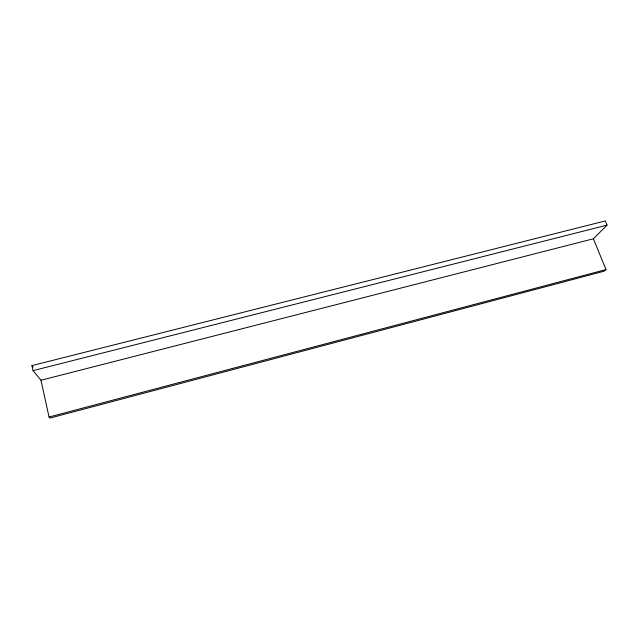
<?xml version="1.0" encoding="UTF-8"?>
<svg xmlns="http://www.w3.org/2000/svg" width="639" height="639" viewBox="0 0 639 639"><rect width="100%" height="100%" fill="white"/><g stroke="black" fill="none" stroke-linecap="round" stroke-linejoin="round"><path stroke-width="0.96" d="M593.383 238.778L607.05 225.128L605.309 220.934L31.95 365.604L33.044 370.636L40.984 380.245L49.035 417.027L50.018 418.066L604.167 271.184L605.996 269.57L593.383 238.778L40.984 380.245M49.035 417.027L605.996 269.57M33.044 370.636L607.05 225.128M31.95 365.604L33.148 367.082"/></g></svg>
